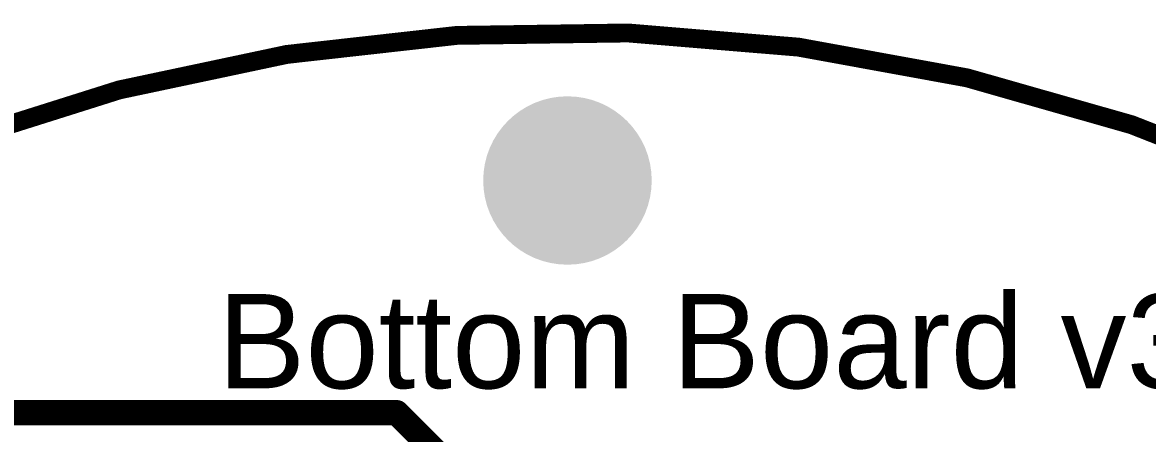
# Model space of a CAD drawing. Header units: millimetres. Extents: x -1.41 to 1.31, y -0.13 to 2.68.
# Drawn here: x -0.433 to 0.461, y 2.358 to 2.685 of the extents above; entities that cross this region are included whole.
import ezdxf

# ---------------------------------------------------------------- set-up
doc = ezdxf.new("R2010")
doc.units = ezdxf.units.MM
doc.header["$MEASUREMENT"] = 0
for name, color, linetype in [('BottomLayer', 5, 'Continuous'), ('BottomSolder', 6, 'Continuous'), ('Mechanical2', 216, 'Continuous'), ('MultiLayer', 9, 'Continuous'), ('PadHoleLayer', 156, 'Continuous'), ('TopLayer', 1, 'Continuous'), ('TopOverlay', 2, 'Continuous'), ('TopSolder', 216, 'Continuous')]:
    doc.layers.add(name, color=color, linetype=linetype)
doc.styles.add('Arial', font='', dxfattribs={"height": 0.2})
doc.styles.get('Arial').set_extended_font_data('Arial')

msp = doc.modelspace()

# ---------------------------------------------------------------- hatches: boundary and pattern name
at = {"layer": 'BottomLayer'}
h = msp.add_hatch(color=5, dxfattribs=at)
edge = h.paths.add_edge_path()
edge.add_arc((0, 2.55906), 0.05906, 0, 360)
at = {"layer": 'BottomSolder'}
h = msp.add_hatch(color=6, dxfattribs=at)
edge = h.paths.add_edge_path()
edge.add_arc((0, 2.55906), 0.06306, 0, 360)
at = {"layer": 'MultiLayer'}
h = msp.add_hatch(color=9, dxfattribs=at)
edge = h.paths.add_edge_path()
edge.add_arc((0, 2.55906), 0.05906, 0, 360)
at = {"layer": 'PadHoleLayer'}
h = msp.add_hatch(color=156, dxfattribs=at)
edge = h.paths.add_edge_path()
edge.add_arc((0, 2.55906), 0.06693, 0, 360)
at = {"layer": 'TopLayer'}
h = msp.add_hatch(color=1, dxfattribs=at)
edge = h.paths.add_edge_path()
edge.add_arc((0, 2.55906), 0.05906, 0, 360)
at = {"layer": 'TopSolder'}
h = msp.add_hatch(color=216, dxfattribs=at)
edge = h.paths.add_edge_path()
edge.add_arc((0, 2.55906), 0.06306, 0, 360)

# ---------------------------------------------------------------- linework, layer by layer
at = {"layer": 'Mechanical2', "const_width": 0.015}
msp.add_lwpolyline([(1.30453, 0.77794, -5.376897), (1.30384, 1.78291)], format="xyb", dxfattribs=at)
at = {"layer": 'TopLayer', "const_width": 0.02}
for points in [[(-0.49847, 2.37453), (-0.13563, 2.37453)], [(-0.13563, 2.37453), (0.01537, 2.22353)]]:
    msp.add_lwpolyline(points, dxfattribs=at)
at = {"layer": 'TopLayer', "const_width": 0.01}
msp.add_lwpolyline([(-0.14063, 2.37453, 1), (-0.13063, 2.37453, 1)], format="xyb", close=True, dxfattribs=at)
msp.add_lwpolyline([(-0.14063, 2.37453, 1), (-0.13063, 2.37453, 1)], format="xyb", close=True, dxfattribs=at)

# ---------------------------------------------------------------- texts
at = {"layer": 'TopOverlay', "style": 'Arial'}
msp.add_text('Bottom Board v3.3', height=0.075, dxfattribs=at).set_placement((-0.278, 2.39388))

doc.saveas('drawing.dxf')
